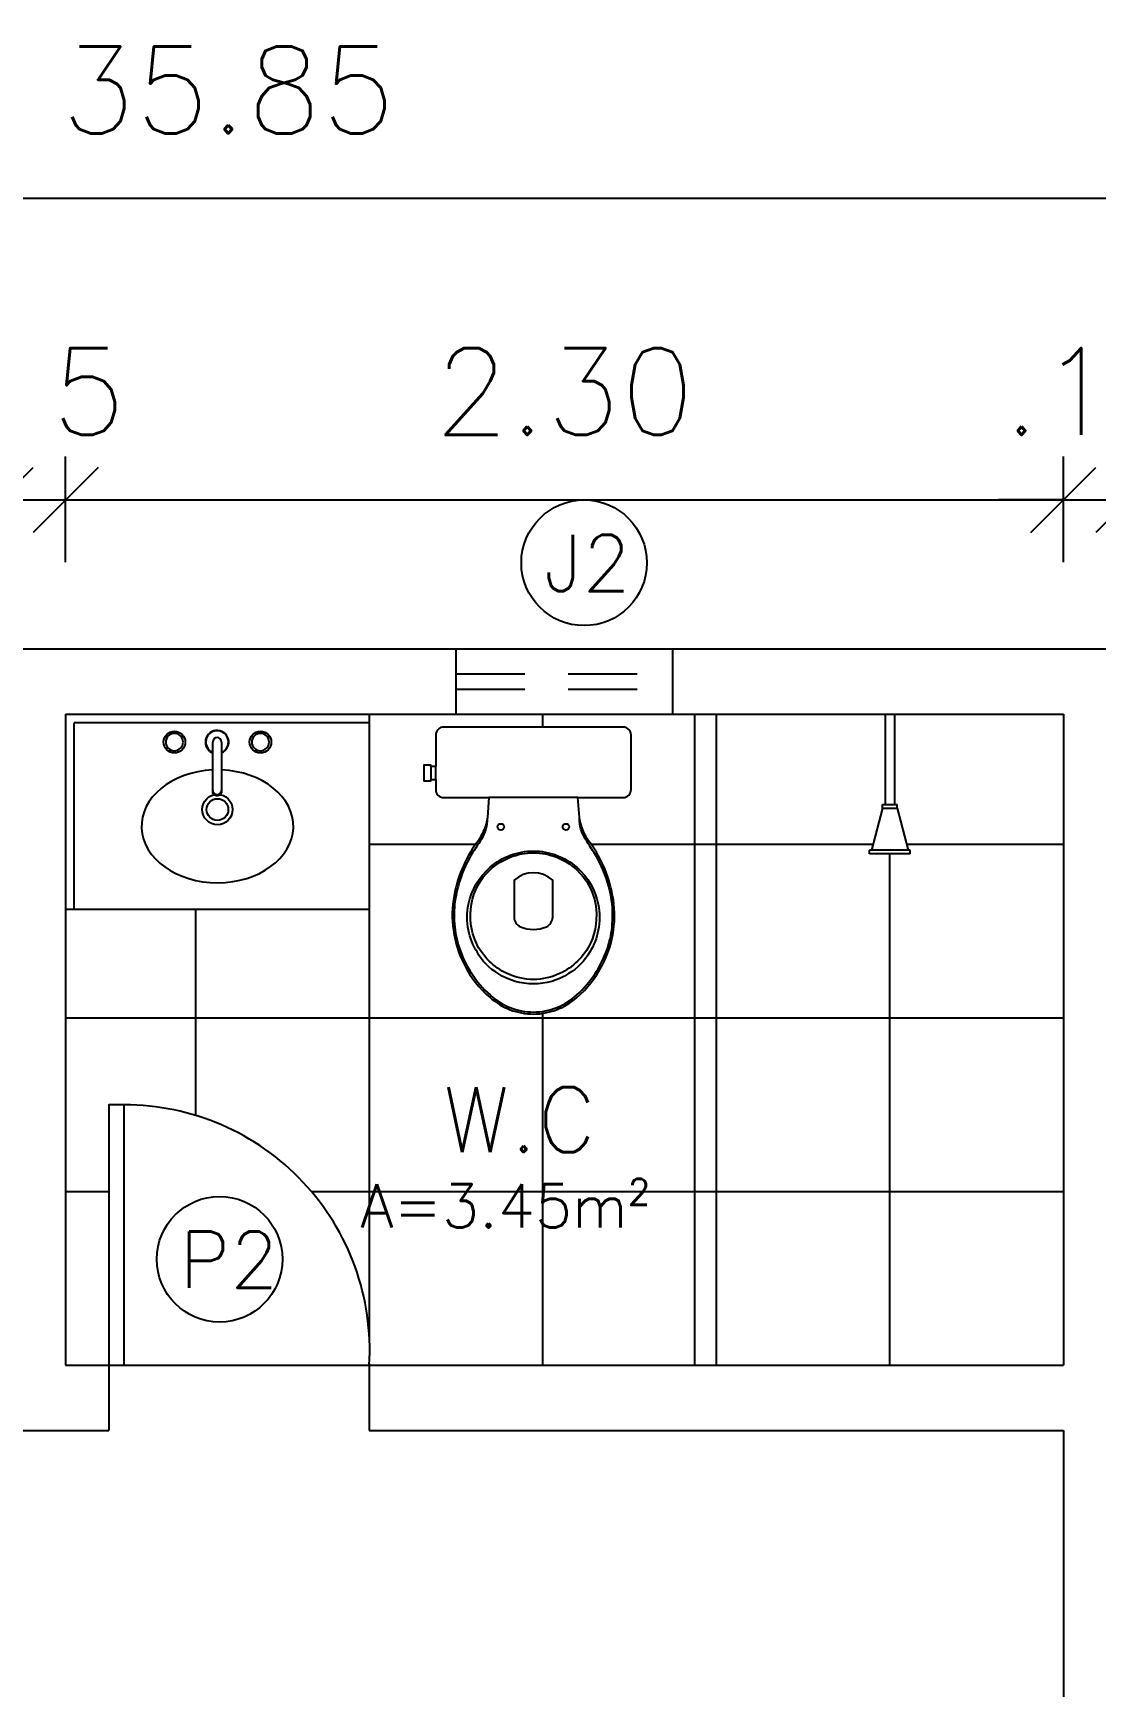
# Model space of a CAD drawing. Header units: millimetres. Extents: x 45003 to 46969, y 6653 to 6979.
# Drawn here: x 45069.991 to 45072.441, y 6876.498 to 6880.308 of the extents above; entities that cross this region are included whole.
import ezdxf

# ---------------------------------------------------------------- set-up
doc = ezdxf.new("R2010")
doc.units = ezdxf.units.MM
doc.linetypes.add('HIDDEN', pattern=[9.525, 6.35, -3.175])
for name, color, linetype in [('ARQ-ALVENARIA', 4, 'Continuous'), ('ARQ-COTAS', 30, 'Continuous'), ('ARQ-ESQ-01', 1, 'Continuous'), ('ARQ-ESQ-02', 2, 'Continuous'), ('ARQ-HACHURA', 253, 'Continuous'), ('ARQ-PENA-FINA-CINZA', 8, 'Continuous'), ('ARQ-PROJ-01', 1, 'HIDDEN'), ('ARQ-PÇ-HIDROSSAN', 7, 'Continuous'), ('ARQ-TEXTO2', 2, 'Continuous'), ('ARQ-TEXTO3', 3, 'Continuous')]:
    doc.layers.add(name, color=color, linetype=linetype)
doc.styles.add('ROMANS', font='romans.shx')
doc.styles.add('Romans_Anot', font='romans.shx')
doc.dimstyles.new('Escala 1-100', dxfattribs={"dimtxt": 0.2, "dimasz": 0.15, "dimexe": 0.1, "dimexo": 0.2, "dimgap": 0.15, "dimtad": 1, "dimzin": 4, "dimdsep": 46, "dimtxsty": 'Romans_Anot', "dimblk": 'OBLIQUE', "dimcen": 0.25, "dimclrd": 256, "dimclre": 256, "dimclrt": 2, "dimadec": 0, "dimazin": 0, "dimtfac": 1, "dimtix": 1, "dimtmove": 2, "dimatfit": 3, "dimfxl": 0, "dimlwd": -1, "dimlwe": -1, "dimarcsym": 0})

# ---------------------------------------------------------------- blocks, each defined once
blk = doc.blocks.new('chuv-01-planta')
for p, q in [((-0.3216, -0.0467), (-0.3216, 0.0467)), ((-0.3216, 0.0467), (-0.3133, 0.0467)), ((-0.3133, -0.0467), (-0.3133, 0.0467)), ((-0.2167, 0.0167), (-0.3133, 0.0425)), ((-0.2167, 0.0167), (-0.2083, 0.0167)), ((-0.2167, 0.0167), (-0.2167, -0.0167)), ((-0.2083, 0.0167), (-0.2083, -0.0167)), ((0, 0.0106), (-0.2083, 0.0106)), ((0, 0.0106), (0, -0.0106)), ((-0.2167, -0.0167), (-0.3133, -0.0425)), ((-0.2167, -0.0167), (-0.2083, -0.0167)), ((0, -0.0106), (-0.2083, -0.0106)), ((-0.3216, -0.0467), (-0.3133, -0.0467))]:
    blk.add_line(p, q)
blk = doc.blocks.new('cx-ac-01-planta')
for points in [[(0.661, 0, 0.182004), (0.623, 0.1, 0.098298), (0.548, 0.159, 0.085166), (0.468, 0.1845, 0.08648), (0.388, 0.1825, 0.067868), (0.318, 0.1605, 0.06199), (0.261, 0.1265, -0.060779), (0.228, 0.1105, -0.023796), (0.208, 0.106), (0.1625, 0.1028), (0.1625, 0.207, 0.424217), (0.1435, 0.225), (0.121, 0.225), (0.091, 0.225), (0.018, 0.225, 0.418036), (0, 0.207), (0, 0), (0, -0.207, 0.418036), (0.018, -0.225), (0.091, -0.225), (0.091, -0.2365), (0.088, -0.2365), (0.088, -0.2525), (0.106, -0.2525), (0.124, -0.2525), (0.124, -0.2365), (0.121, -0.2365), (0.121, -0.225), (0.1435, -0.225, 0.424217), (0.1625, -0.207), (0.1625, -0.1028), (0.208, -0.106, -0.023796), (0.228, -0.1105, -0.060779), (0.261, -0.1265, 0.06199), (0.318, -0.1605, 0.067868), (0.388, -0.1825, 0.08648), (0.468, -0.1845, 0.085166), (0.548, -0.159, 0.098298), (0.623, -0.1, 0.182004)], [(0.2855, 0, -0.18052), (0.323, 0.1, -0.167158), (0.408, 0.1495, -0.1), (0.468, 0.1495, -0.096291), (0.518, 0.13, -0.13332), (0.568, 0.081, -0.150886), (0.5915, 0, -0.150886), (0.568, -0.081, -0.13332), (0.518, -0.13, -0.096291), (0.468, -0.1495, -0.1), (0.408, -0.1495, -0.167158), (0.323, -0.1, -0.18052)], [(0.2895, 0, -0.186957), (0.329, 0.1, -0.162455), (0.408, 0.143, -0.149476), (0.498, 0.1315, -0.171119), (0.568, 0.0605, -0.104122), (0.5815, 0, -0.104122), (0.568, -0.0605, -0.171119), (0.498, -0.1315, -0.149476), (0.408, -0.143, -0.162455), (0.329, -0.1, -0.186957)], [(0.46, 0.03, 0.276984), (0.438, 0.0445), (0.353, 0.0445, 0.393258), (0.353, -0.0445), (0.438, -0.0445, 0.276984), (0.46, -0.03, 0.2)]]:
    blk.add_lwpolyline(points, format="xyb", close=True)
blk.add_lwpolyline([(0.21, -0.1064, -0.148706), (0.258, -0.12, -0.01798), (0.278, -0.1325, 0.048524), (0.328, -0.16, 0.075808), (0.408, -0.1815, 0.05), (0.468, -0.1805, 0.109053), (0.568, -0.142, 0.065752), (0.617, -0.1, 0.186957), (0.6565, 0, 0.186957), (0.617, 0.1, 0.065752), (0.568, 0.142, 0.109053), (0.468, 0.1805, 0.05), (0.408, 0.1815, 0.075808), (0.328, 0.16, 0.048524), (0.278, 0.1325, -0.01798), (0.258, 0.12, -0.148706), (0.21, 0.1064, -0.148706)], format="xyb")
for points in [[(0.1625, 0.1028), (0.1625, 0), (0.1625, -0.1028)], [(0.121, -0.225), (0.091, -0.225)], [(0.091, -0.2365), (0.121, -0.2365)]]:
    blk.add_lwpolyline(points)
for centre in [(0.23, 0.075), (0.23, -0.075)]:
    blk.add_circle(centre, 0.0075)
blk = doc.blocks.new('_Oblique')
at = {"color": 0, "linetype": 'ByBlock', "lineweight": -2}
blk.add_line((-0.5, -0.5), (0.5, 0.5), dxfattribs=at)
blk = doc.blocks.new('*D97')
at = {"layer": 'ARQ-COTAS', "transparency": 16777216}
for p, q in [((45068.5165, 6879.0893), (45068.5165, 6879.3324)), ((45069.9165, 6879.0893), (45069.9165, 6879.3324)), ((45068.5165, 6879.2324), (45069.9165, 6879.2324))]:
    blk.add_line(p, q, dxfattribs=at)
at = {"layer": 'Defpoints', "color": 0, "transparency": 16777216}
for p in [(45069.9165, 6879.2324), (45068.5165, 6878.8893), (45069.9165, 6878.8893)]:
    blk.add_point(p, dxfattribs=at)
at = {"layer": 'ARQ-COTAS', "transparency": 16777216, "xscale": 0.15, "yscale": 0.15, "zscale": 0.15, "rotation": 180}
blk.add_blockref('_Oblique', (45068.5165, 6879.2324), dxfattribs=at)
at = {"layer": 'ARQ-COTAS', "transparency": 16777216, "xscale": 0.15, "yscale": 0.15, "zscale": 0.15}
blk.add_blockref('_Oblique', (45069.9165, 6879.2324), dxfattribs=at)
at = {"layer": 'ARQ-COTAS', "color": 2, "transparency": 16777216, "insert": (45069.2165, 6879.4824), "char_height": 0.2, "attachment_point": 5, "style": 'Romans_Anot'}
blk.add_mtext('1.40', dxfattribs=at)
blk = doc.blocks.new('*D98')
at = {"layer": 'ARQ-COTAS', "transparency": 16777216}
for p, q in [((45069.9165, 6879.0893), (45069.9165, 6879.3324)), ((45070.0665, 6879.0893), (45070.0665, 6879.3324)), ((45069.9165, 6879.2324), (45069.7665, 6879.2324)), ((45069.9165, 6879.2324), (45070.0665, 6879.2324)), ((45070.0665, 6879.2324), (45070.2165, 6879.2324))]:
    blk.add_line(p, q, dxfattribs=at)
at = {"layer": 'Defpoints', "color": 0, "transparency": 16777216}
for p in [(45070.0665, 6879.2324), (45069.9165, 6878.8893), (45070.0665, 6878.8893)]:
    blk.add_point(p, dxfattribs=at)
at = {"layer": 'ARQ-COTAS', "transparency": 16777216, "xscale": 0.15, "yscale": 0.15, "zscale": 0.15}
blk.add_blockref('_Oblique', (45069.9165, 6879.2324), dxfattribs=at)
at = {"layer": 'ARQ-COTAS', "transparency": 16777216, "xscale": 0.15, "yscale": 0.15, "zscale": 0.15, "rotation": 180}
blk.add_blockref('_Oblique', (45070.0665, 6879.2324), dxfattribs=at)
at = {"layer": 'ARQ-COTAS', "color": 2, "transparency": 16777216, "insert": (45069.9915, 6879.4824), "char_height": 0.2, "attachment_point": 5, "style": 'Romans_Anot'}
blk.add_mtext('.15', dxfattribs=at)
blk = doc.blocks.new('*D99')
at = {"layer": 'ARQ-COTAS', "transparency": 16777216}
for p, q in [((45070.0665, 6879.0893), (45070.0665, 6879.3324)), ((45072.3665, 6879.0893), (45072.3665, 6879.3324)), ((45070.0665, 6879.2324), (45072.3665, 6879.2324))]:
    blk.add_line(p, q, dxfattribs=at)
at = {"layer": 'Defpoints', "color": 0, "transparency": 16777216}
for p in [(45072.3665, 6879.2324), (45070.0665, 6878.8893), (45072.3665, 6878.8893)]:
    blk.add_point(p, dxfattribs=at)
at = {"layer": 'ARQ-COTAS', "transparency": 16777216, "xscale": 0.15, "yscale": 0.15, "zscale": 0.15, "rotation": 180}
blk.add_blockref('_Oblique', (45070.0665, 6879.2324), dxfattribs=at)
at = {"layer": 'ARQ-COTAS', "transparency": 16777216, "xscale": 0.15, "yscale": 0.15, "zscale": 0.15}
blk.add_blockref('_Oblique', (45072.3665, 6879.2324), dxfattribs=at)
at = {"layer": 'ARQ-COTAS', "color": 2, "transparency": 16777216, "insert": (45071.2165, 6879.4824), "char_height": 0.2, "attachment_point": 5, "style": 'Romans_Anot'}
blk.add_mtext('2.30', dxfattribs=at)
blk = doc.blocks.new('*D100')
at = {"layer": 'ARQ-COTAS', "transparency": 16777216}
for p, q in [((45072.3665, 6879.0893), (45072.3665, 6879.3324)), ((45072.5165, 6879.0893), (45072.5165, 6879.3324)), ((45072.3665, 6879.2324), (45072.2165, 6879.2324)), ((45072.3665, 6879.2324), (45072.5165, 6879.2324)), ((45072.5165, 6879.2324), (45072.6665, 6879.2324))]:
    blk.add_line(p, q, dxfattribs=at)
at = {"layer": 'Defpoints', "color": 0, "transparency": 16777216}
for p in [(45072.5165, 6879.2324), (45072.3665, 6878.8893), (45072.5165, 6878.8893)]:
    blk.add_point(p, dxfattribs=at)
at = {"layer": 'ARQ-COTAS', "transparency": 16777216, "xscale": 0.15, "yscale": 0.15, "zscale": 0.15}
blk.add_blockref('_Oblique', (45072.3665, 6879.2324), dxfattribs=at)
at = {"layer": 'ARQ-COTAS', "transparency": 16777216, "xscale": 0.15, "yscale": 0.15, "zscale": 0.15, "rotation": 180}
blk.add_blockref('_Oblique', (45072.5165, 6879.2324), dxfattribs=at)
at = {"layer": 'ARQ-COTAS', "color": 2, "transparency": 16777216, "insert": (45072.4415, 6879.4824), "char_height": 0.2, "attachment_point": 5, "style": 'Romans_Anot'}
blk.add_mtext('.15', dxfattribs=at)
blk = doc.blocks.new('*D117')
at = {"layer": 'ARQ-COTAS', "transparency": 16777216}
for p, q in [((45052.5165, 6879.0893), (45052.5165, 6880.0267)), ((45088.3665, 6879.0893), (45088.3665, 6880.0267)), ((45088.3665, 6879.9267), (45052.5165, 6879.9267))]:
    blk.add_line(p, q, dxfattribs=at)
at = {"layer": 'Defpoints', "color": 0, "transparency": 16777216}
for p in [(45052.5165, 6879.9267), (45052.5165, 6878.8893), (45088.3665, 6878.8893)]:
    blk.add_point(p, dxfattribs=at)
at = {"layer": 'ARQ-COTAS', "transparency": 16777216, "xscale": 0.15, "yscale": 0.15, "zscale": 0.15, "rotation": 180}
blk.add_blockref('_Oblique', (45052.5165, 6879.9267), dxfattribs=at)
at = {"layer": 'ARQ-COTAS', "transparency": 16777216, "xscale": 0.15, "yscale": 0.15, "zscale": 0.15}
blk.add_blockref('_Oblique', (45088.3665, 6879.9267), dxfattribs=at)
at = {"layer": 'ARQ-COTAS', "color": 2, "transparency": 16777216, "insert": (45070.4415, 6880.1767), "char_height": 0.2, "attachment_point": 5, "style": 'Romans_Anot'}
blk.add_mtext('35.85', dxfattribs=at)

msp = doc.modelspace()

# ---------------------------------------------------------------- hatches: boundary and pattern name
at = {"layer": 'ARQ-HACHURA'}
h = msp.add_hatch(dxfattribs=at)
h.set_pattern_fill('_USER', color=256, scale=0.4, double=1, pattern_type=0)
h.set_pattern_definition([(0, (45072.3665, 6877.2393), (0, 0.4), []), (90, (45072.3665, 6877.2393), (-0.4, 2e-17), [])])
h.paths.add_polyline_path([(45071.5165, 6878.7393), (45071.4665, 6878.7393), (45070.9665, 6878.7393), (45070.7665, 6878.7393), (45070.7665, 6878.2893), (45070.0665, 6878.2893), (45070.0665, 6877.2393), (45070.1665, 6877.2393), (45070.1665, 6877.8393), (45070.2015, 6877.8393, -0.431918), (45070.7665, 6877.2393), (45071.5165, 6877.2393)])
h.paths.add_polyline_path([(45070.9603, 6878.2413, -0.08648), (45070.9623, 6878.3213, -0.067868), (45070.9843, 6878.3913, -0.06199), (45071.0183, 6878.4483, 0.060779), (45071.0343, 6878.4813, 0.023796), (45071.0388, 6878.5013), (45071.0421, 6878.5468), (45070.9382, 6878.5468, -0.40428), (45070.9198, 6878.5642), (45070.9198, 6878.5883), (45070.9083, 6878.5883), (45070.9083, 6878.5853), (45070.8923, 6878.5853), (45070.8923, 6878.6033), (45070.8923, 6878.6213), (45070.9083, 6878.6213), (45070.9198, 6878.6183), (45070.9198, 6878.6913, -0.414559), (45070.9376, 6878.7093), (45071.1448, 6878.7093), (45071.3519, 6878.7093, -0.413869), (45071.3698, 6878.6916), (45071.3698, 6878.6183), (45071.3698, 6878.5883), (45071.3698, 6878.5658, -0.424217), (45071.3518, 6878.5468), (45071.2476, 6878.5468), (45071.2508, 6878.5013, 0.023796), (45071.2553, 6878.4813, 0.060779), (45071.2713, 6878.4483, -0.06199), (45071.3053, 6878.3913, -0.067868), (45071.3273, 6878.3213, -0.08648), (45071.3293, 6878.2413, -0.085166), (45071.3038, 6878.1613, -0.098298), (45071.2448, 6878.0863, -0.182004), (45071.1448, 6878.0483, -0.182004), (45071.0448, 6878.0863, -0.098298), (45070.9858, 6878.1613, -0.085166)], flags=16)
h.paths.add_polyline_path([(45070.9953, 6878.2413, -0.1), (45070.9953, 6878.3013, -0.167158), (45071.0448, 6878.3863, -0.18052), (45071.1448, 6878.4238, -0.18052), (45071.2448, 6878.3863, -0.167158), (45071.2943, 6878.3013, -0.1), (45071.2943, 6878.2413, -0.096291), (45071.2748, 6878.1913, -0.13332), (45071.2258, 6878.1413, -0.150886), (45071.1448, 6878.1178, -0.150886), (45071.0638, 6878.1413, -0.13332), (45071.0148, 6878.1913, -0.096291)], flags=0)
h.paths.add_polyline_path([(45071.0018, 6878.3013, -0.162455), (45071.0448, 6878.3803, -0.186957), (45071.1448, 6878.4198, -0.186957), (45071.2448, 6878.3803, -0.162455), (45071.2878, 6878.3013, -0.149476), (45071.2763, 6878.2113, -0.171119), (45071.2053, 6878.1413, -0.104122), (45071.1448, 6878.1278, -0.104122), (45071.0843, 6878.1413, -0.171119), (45071.0133, 6878.2113, -0.149476)], flags=0)
h.paths.add_polyline_path([(45071.1003, 6878.2713), (45071.1003, 6878.3563, -0.393258), (45071.1893, 6878.3563), (45071.1893, 6878.2735, -0.299905), (45071.1748, 6878.2493, -0.2), (45071.1148, 6878.2493, -0.276984)], flags=0)
h.paths.add_polyline_path([(45071.0623, 6878.4793, -1), (45071.0773, 6878.4793, -1)], flags=0)
h.paths.add_polyline_path([(45071.2123, 6878.4793, -1), (45071.2273, 6878.4793, -1)], flags=0)
h.paths.add_polyline_path([(45072.3665, 6878.7393), (45071.9771, 6878.7393), (45071.9771, 6878.531), (45071.9831, 6878.531), (45071.9831, 6878.5226), (45072.009, 6878.4261), (45072.0132, 6878.4261), (45072.0132, 6878.4177), (45071.9198, 6878.4177), (45071.9198, 6878.4261), (45071.9239, 6878.4261), (45071.9498, 6878.5226), (45071.9498, 6878.531), (45071.9559, 6878.531), (45071.9559, 6878.7393), (45071.5165, 6878.7393), (45071.5165, 6877.2393), (45072.3665, 6877.2393)])
h.paths.add_polyline_path([(45070.7206, 6877.5063), (45071.4944, 6877.5063), (45071.4944, 6877.6813), (45070.7206, 6877.6813)], flags=24)
h.paths.add_polyline_path([(45070.8966, 6877.6927), (45071.3288, 6877.6927), (45071.3288, 6877.9177), (45070.8966, 6877.9177)], flags=24)

# ---------------------------------------------------------------- linework, layer by layer
at = {"layer": 'ARQ-ALVENARIA'}
for p, q in [((45067.4665, 6878.8893), (45070.9665, 6878.8893)), ((45070.9665, 6878.7393), (45070.9665, 6878.8893)), ((45071.4665, 6878.8893), (45074.9665, 6878.8893)), ((45071.4665, 6878.7393), (45071.4665, 6878.8893)), ((45070.0665, 6878.7393), (45070.9665, 6878.7393)), ((45070.0665, 6878.7393), (45070.0665, 6877.2393)), ((45071.4665, 6878.7393), (45072.3665, 6878.7393)), ((45072.3665, 6878.7393), (45072.3665, 6877.2393)), ((45070.0665, 6877.2393), (45070.1665, 6877.2393)), ((45070.1665, 6877.2393), (45070.1665, 6877.0893)), ((45070.7665, 6877.2393), (45072.3665, 6877.2393)), ((45070.7665, 6877.2393), (45070.7665, 6877.0893)), ((45069.9165, 6877.0893), (45070.1665, 6877.0893)), ((45070.7665, 6877.0893), (45072.3665, 6877.0893)), ((45072.3665, 6877.0893), (45072.3665, 6873.3893))]:
    msp.add_line(p, q, dxfattribs=at)
at = {"layer": 'ARQ-ESQ-01'}
for p, q in [((45070.9665, 6878.8893), (45071.4665, 6878.8893)), ((45070.9665, 6878.7393), (45071.4665, 6878.7393))]:
    msp.add_line(p, q, dxfattribs=at)
at = {"layer": 'ARQ-ESQ-01', "ltscale": 0.03}
for centre in [(45071.2617, 6879.0877), (45070.4215, 6877.4835)]:
    msp.add_circle(centre, 0.1447, dxfattribs=at)
at = {"layer": 'ARQ-ESQ-01'}
msp.add_arc((45070.2015, 6877.2733), 0.566, 356.5584, 90, dxfattribs=at)
at = {"layer": 'ARQ-ESQ-02'}
msp.add_lwpolyline([(45070.1665, 6877.2393), (45070.2015, 6877.2393), (45070.2015, 6877.8393), (45070.1665, 6877.8393)], close=True, dxfattribs=at)
at = {"layer": 'ARQ-PENA-FINA-CINZA'}
msp.add_line((45070.2015, 6877.2393), (45070.7665, 6877.2393), dxfattribs=at)
at = {"layer": 'ARQ-PROJ-01', "ltscale": 0.025}
for p, q in [((45070.9665, 6878.8318), (45071.4665, 6878.8318)), ((45070.9665, 6878.7968), (45071.4665, 6878.7968))]:
    msp.add_line(p, q, dxfattribs=at)
at = {"layer": 'ARQ-PÇ-HIDROSSAN', "ltscale": 0.03}
for p, q in [((45070.7665, 6878.7393), (45070.7665, 6878.2893)), ((45070.7665, 6878.7193), (45070.0865, 6878.7193)), ((45070.0865, 6878.2893), (45070.0865, 6878.7193)), ((45070.7665, 6878.2893), (45070.0665, 6878.2893))]:
    msp.add_line(p, q, dxfattribs=at)
at = {"layer": 'ARQ-PÇ-HIDROSSAN'}
for p, q in [((45071.5165, 6878.7393), (45071.5165, 6877.2393)), ((45070.4055, 6878.5642), (45070.4055, 6878.6747)), ((45070.4261, 6878.6747), (45070.4261, 6878.5642)), ((45070.4055, 6878.5629), (45070.4055, 6878.5642)), ((45070.4055, 6878.5611), (45070.4055, 6878.5622)), ((45070.4261, 6878.5642), (45070.4261, 6878.5629)), ((45070.4261, 6878.5622), (45070.4261, 6878.5611))]:
    msp.add_line(p, q, dxfattribs=at)
for points in [[(45070.4055, 6878.5642, 0), (45070.4055, 6878.5642, 0)], [(45070.4055, 6878.5642, 0), (45070.4056, 6878.5624, 0), (45070.4061, 6878.5607, 0), (45070.4069, 6878.5591, 0), (45070.4079, 6878.5576, 0), (45070.4092, 6878.5563, 0), (45070.4107, 6878.5553, 0), (45070.4123, 6878.5545, 0), (45070.414, 6878.5541, 0), (45070.4158, 6878.5539, 0)], [(45070.4261, 6878.5629, 0), (45070.426, 6878.5611, 0), (45070.4255, 6878.5593, 0), (45070.4247, 6878.5577, 0), (45070.4237, 6878.5563, 0), (45070.4224, 6878.555, 0), (45070.421, 6878.554, 0), (45070.4193, 6878.5532, 0), (45070.4176, 6878.5527, 0), (45070.4158, 6878.5526, 0), (45070.414, 6878.5527, 0), (45070.4123, 6878.5532, 0), (45070.4106, 6878.554, 0), (45070.4092, 6878.555, 0), (45070.4079, 6878.5563, 0), (45070.4069, 6878.5577, 0), (45070.4061, 6878.5593, 0), (45070.4056, 6878.5611, 0), (45070.4055, 6878.5629, 0)], [(45070.4261, 6878.5611, 0), (45070.4259, 6878.5593, 0), (45070.4255, 6878.5575, 0), (45070.4247, 6878.5559, 0), (45070.4237, 6878.5545, 0), (45070.4224, 6878.5532, 0), (45070.421, 6878.5522, 0), (45070.4193, 6878.5514, 0), (45070.4176, 6878.5509, 0), (45070.4158, 6878.5508, 0), (45070.414, 6878.5509, 0), (45070.4123, 6878.5514, 0), (45070.4106, 6878.5522, 0), (45070.4092, 6878.5532, 0), (45070.4079, 6878.5545, 0), (45070.4069, 6878.5559, 0), (45070.4061, 6878.5575, 0), (45070.4057, 6878.5593, 0), (45070.4055, 6878.5611, 0)], [(45070.4057, 6878.5606, 0), (45070.4063, 6878.5588, 0), (45070.4071, 6878.5573, 0), (45070.4082, 6878.5558, 0), (45070.4095, 6878.5546, 0), (45070.411, 6878.5537, 0), (45070.4127, 6878.553, 0), (45070.4144, 6878.5526, 0), (45070.4158, 6878.5525, 0)], [(45070.4158, 6878.5539, 0), (45070.4176, 6878.5541, 0), (45070.4193, 6878.5546, 0), (45070.421, 6878.5553, 0), (45070.4224, 6878.5563, 0), (45070.4237, 6878.5576, 0), (45070.4247, 6878.5591, 0), (45070.4255, 6878.5607, 0), (45070.426, 6878.5624, 0), (45070.4261, 6878.5642, 0)], [(45070.4158, 6878.5525, 0), (45070.4176, 6878.5526, 0), (45070.4193, 6878.5531, 0), (45070.421, 6878.5539, 0), (45070.4224, 6878.5549, 0), (45070.4237, 6878.5562, 0), (45070.4247, 6878.5576, 0), (45070.4255, 6878.5592, 0), (45070.4259, 6878.5606, 0)]]:
    msp.add_polyline3d(points, dxfattribs=at)
for centre in [(45070.3173, 6878.6747), (45070.5157, 6878.6747)]:
    msp.add_circle(centre, 0.025, dxfattribs=at)
at = {"layer": 'ARQ-PÇ-HIDROSSAN', "ltscale": 0.03}
for radius in [0.0349, 0.0249]:
    msp.add_circle((45070.4165, 6878.5193), radius, dxfattribs=at)
at = {"layer": 'ARQ-PÇ-HIDROSSAN'}
for centre, radius, start, end in [((45070.4157, 6878.6747), 0.027, 292.6883, 180), ((45070.4157, 6878.6747), 0.026, 293.6074, 246.7721), ((45070.3173, 6878.6747), 0.02, 90, 0), ((45070.3173, 6878.6747), 0.02, 90, 270), ((45070.3173, 6878.6747), 0.02, 0, 90), ((45070.3173, 6878.6747), 0.02, 270, 0), ((45070.4157, 6878.6747), 0.027, 180, 247.6771), ((45070.4158, 6878.6747), 0.0103, 0, 180), ((45070.5157, 6878.6747), 0.02, 90, 180), ((45070.5157, 6878.6747), 0.02, 180, 90), ((45070.5157, 6878.6747), 0.02, 180, 270), ((45070.5157, 6878.6747), 0.02, 270, 90)]:
    msp.add_arc(centre, radius, start, end, dxfattribs=at)
at = {"layer": 'ARQ-PÇ-HIDROSSAN', "ltscale": 0.03}
msp.add_ellipse((45070.4165, 6878.4807), major_axis=(-0.175, 0), ratio=0.742857, start_param=4.775358, end_param=10.940424, dxfattribs=at)

# ---------------------------------------------------------------- block references
at = {"layer": 'ARQ-PÇ-HIDROSSAN'}
for name, p, rotation in [('chuv-01-planta', (45071.9665, 6878.7393), 90.00000000000001), ('cx-ac-01-planta', (45071.1448, 6878.7093), 270)]:
    msp.add_blockref(name, p, dxfattribs=dict(at, rotation=rotation))

# ---------------------------------------------------------------- texts
at = {"layer": 'ARQ-TEXTO2', "char_height": 0.13, "width": 0.199395, "attachment_point": 1, "style": 'ROMANS'}
for s, insert in [('J2', (45071.1689, 6879.152)), ('P2', (45070.3287, 6877.5477))]:
    msp.add_mtext(s, dxfattribs=dict(at, insert=insert))
at = {"layer": 'ARQ-TEXTO2', "insert": (45070.7456, 6877.6563), "char_height": 0.1, "attachment_point": 1, "style": 'ROMANS'}
msp.add_mtext('A=3.45m²', dxfattribs=at)
at = {"layer": 'ARQ-TEXTO3', "insert": (45071.1127, 6877.8052), "char_height": 0.15, "attachment_point": 5, "style": 'ROMANS'}
msp.add_mtext('W.C', dxfattribs=at)

# ---------------------------------------------------------------- dimensions: what is measured, and where the dimension line sits
at = {"layer": 'ARQ-COTAS'}
dim = msp.add_linear_dim(base=(45052.5165, 6879.9267), p1=(45088.3665, 6878.8893), p2=(45052.5165, 6878.8893), dimstyle='Escala 1-100', dxfattribs=at)
dim.commit()
dim.dimension.update_dxf_attribs({"geometry": '*D117', "text_midpoint": (45070.4415, 6880.1767)})
for base, p1, p2, picture, middle in [((45069.9165, 6879.2324), (45068.5165, 6878.8893), (45069.9165, 6878.8893), '*D97', (45069.2165, 6879.4824)), ((45070.0665, 6879.2324), (45069.9165, 6878.8893), (45070.0665, 6878.8893), '*D98', (45069.9915, 6879.4824)), ((45072.3665, 6879.2324), (45070.0665, 6878.8893), (45072.3665, 6878.8893), '*D99', (45071.2165, 6879.4824)), ((45072.5165, 6879.2324), (45072.3665, 6878.8893), (45072.5165, 6878.8893), '*D100', (45072.4415, 6879.4824))]:
    dim = msp.add_linear_dim(base=base, p1=p1, p2=p2, angle=180, dimstyle='Escala 1-100', dxfattribs=at)
    dim.commit()
    dim.dimension.update_dxf_attribs({"geometry": picture, "text_midpoint": middle})

doc.saveas('drawing.dxf')
